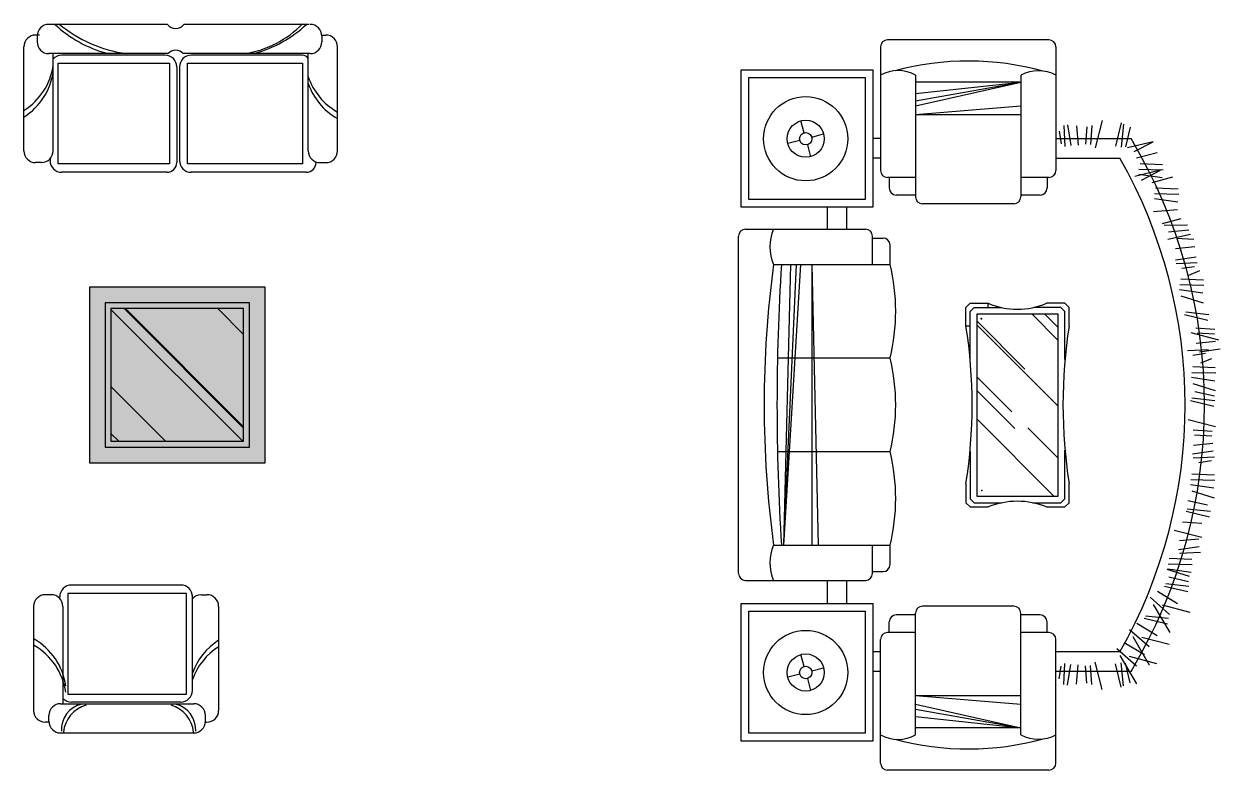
# Model space of a CAD drawing. Header units: millimetres. Extents: x 356 to 23963, y 1202 to 21076.
# Drawn here: x 17828 to 23963, y 6855 to 10680 of the extents above; entities that cross this region are included whole.
import ezdxf

# ---------------------------------------------------------------- set-up
doc = ezdxf.new("R2010")
doc.units = ezdxf.units.MM

msp = doc.modelspace()

# ---------------------------------------------------------------- hatches: boundary and pattern name
h = msp.add_hatch()
h.set_pattern_fill('CROSS', color=0, scale=35, angle=135, style=0)
h.set_pattern_definition([(135, (-84929.51, -56508.526), (-12.3743687, 0), [4.375, -13.125]), (225, (-84929.51, -56505.432), (0, -12.3743687), [4.375, -13.125])])
h.paths.add_polyline_path([(19065, 9330.6), (18165, 9330.6), (18165, 8430.6), (19065, 8430.6)])
h = msp.add_hatch()
h.set_pattern_fill('AR-RROOF', color=0, scale=500, angle=135, style=0)
h.set_pattern_definition([(135, (-84929.5, -56508.53), (-1131.3708, 424.264), [7500, -1000, 2500, -500]), (135, (-85576.5, -56215.1), (-116.6726, -823.7794), [1500, -165, 3000, -375]), (135, (-85406.8, -56632.27), (-2075.3584, 1601.5969), [4000, -700, 2000, -500])])
h.paths.add_polyline_path([(18955, 9220.6), (18275, 9220.6), (18275, 8540.6), (18955, 8540.6)])
h = msp.add_hatch()
h.set_pattern_fill('AR-RROOF', color=0, scale=14, angle=135, style=0)
h.set_pattern_definition([(135, (4706.92, 13084.5), (-804.631, 301.7366), [5334, -711.2, 1778, -355.6]), (135, (4246.77, 13293.2), (-82.978, -585.872), [1066.8, -117.348, 2133.6, -266.7]), (135, (4367.47, 12996.5), (-1475.995, 1139.0557), [2844.8, -497.84, 1422.4, -355.6])])
h.paths.add_polyline_path([(22715.7, 8260.1), (23132.8, 8260.1), (23132.8, 9191.9), (22715.7, 9191.9)])

# ---------------------------------------------------------------- linework, layer by layer
at = {"color": 0}
for p, q in [((18564.6, 10677.9, -342.9), (17956.3, 10677.9, -342.9)), ((19291.8, 10677.9, -342.9), (18648.8, 10677.9, -342.9)), ((17907.6, 10623, -342.9), (17888.5, 10623, -342.9)), ((17896.3, 10617.9, -342.9), (17896.3, 10587.9, -342.9)), ((19356.3, 10617.9, -342.9), (19356.3, 10587.9, -342.9)), ((19357.8, 10623, -342.9), (19376.9, 10623, -342.9)), ((17828.5, 10029.3, -342.9), (17828.5, 10563, -342.9)), ((19436.9, 10029.3, -342.9), (19436.9, 10563, -342.9)), ((22221.5, 10562.2, -342.9), (22221.5, 9929.1, -342.9)), ((23085.5, 10598.2, -342.9), (22257.5, 10598.2, -342.9)), ((23121.5, 10562.2, -342.9), (23121.5, 9929.1, -342.9)), ((18568.2, 10527.9, -342.9), (17956.3, 10527.9, -342.9)), ((17978.5, 10029.3, -342.9), (17978.5, 10532.1, -342.9)), ((18552.4, 10519.7, -342.9), (18022.3, 10519.7, -342.9)), ((19295.4, 10527.9, -342.9), (18645.2, 10527.9, -342.9)), ((19256.6, 10519.7, -342.9), (18686.1, 10519.7, -342.9)), ((19286.9, 10029.3, -342.9), (19286.9, 10528.6, -342.9)), ((18003.5, 9962.4, -342.9), (18003.5, 10479.1, -342.9)), ((18003.5, 10479.1, -342.9), (18574.9, 10479.1, -342.9)), ((18574.9, 10479.1, -342.9), (18574.9, 9962.4, -342.9)), ((18612.4, 10459.7, -342.9), (18612.4, 9969.7, -342.9)), ((18626.1, 10459.7, -342.9), (18626.1, 9979.7, -342.9)), ((18667.2, 9962.4, -342.9), (18667.2, 10479.1, -342.9)), ((18667.2, 10479.1, -342.9), (19257.6, 10479.1, -342.9)), ((19257.6, 10479.1, -342.9), (19257.6, 9962.4, -342.9)), ((21506.7, 9740.3, -342.9), (21506.7, 10445.2, -342.9)), ((21506.7, 10445.2, -342.9), (22182.4, 10445.2, -342.9)), ((22182.4, 10445.2, -342.9), (22182.4, 9740.3, -342.9)), ((21546.7, 9780.3, -342.9), (21546.7, 10405.2, -342.9)), ((21546.7, 10405.2, -342.9), (22142.4, 10405.2, -342.9)), ((22142.4, 10405.2, -342.9), (22142.4, 9780.3, -342.9)), ((22401.5, 10418.2, -342.9), (22401.5, 9794.1, -342.9)), ((22401.5, 10323.2, -342.9), (22941.5, 10381.8, -342.9)), ((22401.5, 10285.9, -342.9), (22941.5, 10381.8, -342.9)), ((22401.5, 10261, -342.9), (22941.5, 10381.8, -342.9)), ((22941.5, 10381.8, -342.9), (22401.5, 10381.8, -342.9)), ((22941.5, 10418.2, -342.9), (22941.5, 9794.1, -342.9)), ((22401.5, 10215.4, -342.9), (22941.5, 10261, -342.9)), ((22401.5, 10215.4, -342.9), (22941.5, 10215.4, -342.9)), ((23358.5, 10185.4, -342.9), (23321.9, 10044.5, -342.9)), ((21829.9, 10122.2, -342.9), (21813.5, 10183.5, -342.9)), ((23138.5, 10130.4, -342.9), (23147.6, 10065.4, -342.9)), ((23161.9, 10159, -342.9), (23167.2, 10051.1, -342.9)), ((23181.5, 10162.9, -342.9), (23197.1, 10057.6, -342.9)), ((23227, 10157.7, -342.9), (23236.1, 10058.9, -342.9)), ((23279.1, 10152.5, -342.9), (23273.9, 10064.1, -342.9)), ((23305.1, 10160.3, -342.9), (23298.6, 10061.5, -342.9)), ((23455.5, 10173.6, -342.9), (23426.9, 10054, -342.9)), ((23468.5, 10167.1, -342.9), (23455.5, 10048.8, -342.9)), ((23502.3, 10151.5, -342.9), (23478.9, 10050.1, -342.9)), ((21807.5, 10083.3, -342.9), (21746.1, 10066.8, -342.9)), ((21868.8, 10099.7, -342.9), (21930.1, 10116.1, -342.9)), ((22221.5, 10092.7, -342.9), (22182.4, 10092.7, -342.9)), ((23121.5, 10092.7, -342.9), (23506.7, 10092.7, -342.9)), ((23619.9, 10076.2, -342.9), (23487.7, 10044.7, -342.9)), ((23522.3, 10025.9, -342.9), (23619.9, 10076.2, -342.9)), ((21846.4, 10060.8, -342.9), (21862.8, 9999.5, -342.9)), ((23535, 9992.9, -342.9), (23640.6, 10020.4, -342.9)), ((17918.5, 9969.3, -342.9), (17888.5, 9969.3, -342.9)), ((17962.3, 9989, -342.9), (17962.3, 9979.7, -342.9)), ((18574.9, 9962.4, -342.9), (18003.5, 9962.4, -342.9)), ((19257.6, 9962.4, -342.9), (18667.2, 9962.4, -342.9)), ((19326.7, 9972.8, -342.9), (19326.7, 9969.7, -342.9)), ((19346.9, 9969.3, -342.9), (19376.9, 9969.3, -342.9)), ((22221.5, 9992.7, -342.9), (22182.4, 9992.7, -342.9)), ((23121.5, 9992.7, -342.9), (23449.2, 9992.7, -342.9)), ((23552.6, 9965.2, -342.9), (23668.3, 9960, -342.9)), ((18562.4, 9919.7, -342.9), (18022.3, 9919.7, -342.9)), ((19276.7, 9919.7, -342.9), (18686.1, 9919.7, -342.9)), ((22401.5, 9893.1, -342.9), (22257.5, 9893.1, -342.9)), ((22266.5, 9893.1, -342.9), (22266.5, 9839.1, -342.9)), ((23085.5, 9893.1, -342.9), (22941.5, 9893.1, -342.9)), ((23076.5, 9893.1, -342.9), (23076.5, 9839.1, -342.9)), ((23657.8, 9930.3, -342.9), (23525.6, 9898.8, -342.9)), ((23546.1, 9910.6, -342.9), (23665.7, 9892.4, -342.9)), ((23547.4, 9935.3, -342.9), (23670.9, 9932.7, -342.9)), ((23560.3, 9879.9, -342.9), (23657.8, 9930.3, -342.9)), ((23615.2, 9868.1, -342.9), (23720.8, 9895.6, -342.9)), ((23632.8, 9840.4, -342.9), (23748.5, 9835.2, -342.9)), ((22142.4, 9780.3, -342.9), (21546.7, 9780.3, -342.9)), ((22401.5, 9803.1, -342.9), (22302.5, 9803.1, -342.9)), ((22905.5, 9758.1, -342.9), (22437.5, 9758.1, -342.9)), ((22606.3, 9758.1, -342.9), (22606.3, 9757.2, -342.9)), ((22796.8, 9758.1, -342.9), (22796.8, 9757.2, -342.9)), ((23040.5, 9803.1, -342.9), (22941.5, 9803.1, -342.9)), ((23626.3, 9785.7, -342.9), (23745.9, 9767.5, -342.9)), ((23627.6, 9810.5, -342.9), (23751.1, 9807.9, -342.9)), ((22182.4, 9740.3, -342.9), (21506.7, 9740.3, -342.9)), ((21949.8, 9627.7, -342.9), (21949.8, 9740.3, -342.9)), ((22049.8, 9627.7, -342.9), (22049.8, 9740.3, -342.9)), ((23622.4, 9718, -342.9), (23744.9, 9728.6, -342.9)), ((23668.6, 9657.9, -342.9), (23764.4, 9682.9, -342.9)), ((23676.5, 9649, -342.9), (23796.6, 9650.6, -342.9)), ((21493.4, 7863.7, -342.9), (21493.4, 9591.7, -342.9)), ((21529.4, 9627.7, -342.9), (22144.6, 9627.7, -342.9)), ((22180.6, 9447.7, -342.9), (22180.6, 9591.7, -342.9)), ((22180.6, 9582.7, -342.9), (22234.6, 9582.7, -342.9)), ((23695, 9576.9, -342.9), (23811.4, 9602, -342.9)), ((23699.2, 9614, -342.9), (23802.8, 9623.8, -342.9)), ((23740.5, 9581.7, -342.9), (23829, 9576.5, -342.9)), ((22270.6, 9447.7, -342.9), (22270.6, 9546.7, -342.9)), ((23735.3, 9529.6, -342.9), (23834.2, 9538.7, -342.9)), ((21673.4, 9447.7, -342.9), (22270.6, 9447.7, -342.9)), ((21726.5, 8007.7, -342.9), (21762.3, 9447.7, -342.9)), ((21726.5, 8007.7, -342.9), (21790.1, 9447.7, -342.9)), ((21726.5, 8007.7, -342.9), (21813.9, 9447.7, -342.9)), ((21869.5, 9447.7, -342.9), (21869.5, 8007.7, -342.9)), ((21869.5, 9447.7, -342.9), (21901.3, 8007.7, -342.9)), ((23734.6, 9470.8, -342.9), (23839.9, 9486.4, -342.9)), ((23738.5, 9451.3, -342.9), (23846.4, 9456.5, -342.9)), ((23767.1, 9427.8, -342.9), (23832.1, 9436.9, -342.9)), ((23803.3, 9391.9, -342.9), (23859.2, 9415.4, -342.9)), ((19065, 9330.6, -342.9), (18165, 9330.6, -342.9)), ((18165, 9330.6, -342.9), (18165, 8430.6, -342.9)), ((19065, 8430.6, -342.9), (19065, 9330.6, -342.9)), ((23756.5, 9343.8, -342.9), (23880, 9341.2, -342.9)), ((23761.7, 9373.7, -342.9), (23877.4, 9368.5, -342.9)), ((23755.2, 9319.1, -342.9), (23874.8, 9300.8, -342.9)), ((23761.7, 9286.5, -342.9), (23876.1, 9250.1, -342.9)), ((18985, 9250.6, -342.9), (18245, 9250.6, -342.9)), ((18245, 9250.6, -342.9), (18245, 8510.6, -342.9)), ((18955, 9220.6, -342.9), (18275, 9220.6, -342.9)), ((18275, 9220.6, -342.9), (18275, 8540.6, -342.9)), ((18955, 8540.6, -342.9), (18955, 9220.6, -342.9)), ((18985, 8510.6, -342.9), (18985, 9250.6, -342.9)), ((22659.7, 9226.9, -342.9), (22680.7, 9247.9, -342.9)), ((22659.7, 9131.6, -342.9), (22659.7, 9226.9, -342.9)), ((22680.7, 9247.9, -342.9), (22775.8, 9247.9, -342.9)), ((22680.7, 9205.9, -342.9), (22701.7, 9226.9, -342.9)), ((22680.7, 8959.9, -342.9), (22680.7, 9205.9, -342.9)), ((22701.7, 9226.9, -342.9), (22840.5, 9226.9, -342.9)), ((22774, 9226.9, -342.9), (22774, 9247.9, -342.9)), ((23146.8, 9226.9, -342.9), (23008, 9226.9, -342.9)), ((23167.8, 9247.9, -342.9), (23072.8, 9247.9, -342.9)), ((23167.8, 9205.9, -342.9), (23146.8, 9226.9, -342.9)), ((23188.8, 9226.9, -342.9), (23167.8, 9247.9, -342.9)), ((23167.8, 8959.9, -342.9), (23167.8, 9205.9, -342.9)), ((23188.8, 9131.6, -342.9), (23188.8, 9226.9, -342.9)), ((23787.5, 9203.5, -342.9), (23905.8, 9190.5, -342.9)), ((23132.8, 9191.9, -342.9), (22715.7, 9191.9, -342.9)), ((22715.7, 9191.9, -342.9), (22715.7, 8260.1, -342.9)), ((23132.8, 8260.1, -342.9), (23132.8, 9191.9, -342.9)), ((23781, 9190.5, -342.9), (23900.6, 9161.9, -342.9)), ((22680.7, 9131.6, -342.9), (22659.7, 9131.6, -342.9)), ((23813.5, 9097.9, -342.9), (23954.4, 9061.4, -342.9)), ((23838.4, 9122.4, -342.9), (23937.2, 9115.9, -342.9)), ((23846.2, 9096.4, -342.9), (23934.6, 9091.2, -342.9)), ((23841, 9044.4, -342.9), (23939.8, 9053.5, -342.9)), ((21693.4, 8967.6, -342.9), (22270.6, 8967.6, -342.9)), ((23795.4, 9005.9, -342.9), (23903.3, 9011.1, -342.9)), ((23824, 8982.5, -342.9), (23889, 8991.6, -342.9)), ((23857.9, 8998.8, -342.9), (23963.3, 9014.4, -342.9)), ((23864.6, 8942.1, -342.9), (23920.6, 8965.6, -342.9)), ((23823, 8923.9, -342.9), (23938.8, 8918.7, -342.9)), ((23816.5, 8869.3, -342.9), (23936.2, 8851, -342.9)), ((23817.8, 8894, -342.9), (23941.4, 8891.4, -342.9)), ((23823, 8836.7, -342.9), (23937.5, 8800.3, -342.9)), ((23833.4, 8796.4, -342.9), (23934.9, 8773, -342.9)), ((23811.3, 8749.5, -342.9), (23931, 8720.9, -342.9)), ((23817.8, 8762.6, -342.9), (23936.2, 8749.5, -342.9)), ((23799.6, 8652.6, -342.9), (23940.5, 8616, -342.9)), ((23824.7, 8599.1, -342.9), (23923.5, 8592.6, -342.9)), ((18275, 8540.6, -342.9), (18955, 8540.6, -342.9)), ((23827.3, 8521.1, -342.9), (23926.1, 8530.2, -342.9)), ((23832.5, 8573.1, -342.9), (23920.9, 8567.9, -342.9)), ((18245, 8510.6, -342.9), (18985, 8510.6, -342.9)), ((21693.4, 8487.6, -342.9), (22270.6, 8487.6, -342.9)), ((22680.7, 8489.1, -342.9), (22680.7, 8246.1, -342.9)), ((23167.8, 8246.1, -342.9), (23167.8, 8495.9, -342.9)), ((23822.1, 8475.5, -342.9), (23927.4, 8491.1, -342.9)), ((18165, 8430.6, -342.9), (19065, 8430.6, -342.9)), ((23826, 8456, -342.9), (23933.9, 8461.2, -342.9)), ((23854.6, 8432.6, -342.9), (23919.6, 8441.7, -342.9)), ((23813, 8344.1, -342.9), (23936.5, 8341.5, -342.9)), ((23818.2, 8374, -342.9), (23933.9, 8368.8, -342.9)), ((22659.7, 8324.2, -342.9), (22659.7, 8225.1, -342.9)), ((23188.8, 8225.1, -342.9), (23188.8, 8324.2, -342.9)), ((23811.7, 8319.4, -342.9), (23931.3, 8301.2, -342.9)), ((23818.2, 8286.8, -342.9), (23932.6, 8250.4, -342.9)), ((22659.7, 8225.1, -342.9), (22680.7, 8204.1, -342.9)), ((22680.7, 8246.1, -342.9), (22701.7, 8225.1, -342.9)), ((22701.7, 8225.1, -342.9), (22843.5, 8225.1, -342.9)), ((22715.7, 8260.1, -342.9), (23132.8, 8260.1, -342.9)), ((23003.3, 8225.1, -342.9), (23146.8, 8225.1, -342.9)), ((23146.8, 8225.1, -342.9), (23167.8, 8246.1, -342.9)), ((23167.8, 8204.1, -342.9), (23188.8, 8225.1, -342.9)), ((23797.6, 8237.6, -342.9), (23899, 8214.2, -342.9)), ((22680.7, 8204.1, -342.9), (22774, 8204.1, -342.9)), ((23072.8, 8204.1, -342.9), (23167.8, 8204.1, -342.9)), ((23788.7, 8181.9, -342.9), (23908.4, 8153.3, -342.9)), ((23795.2, 8194.9, -342.9), (23913.6, 8181.9, -342.9)), ((23770.9, 8127.2, -342.9), (23869.7, 8120.7, -342.9)), ((23728.3, 8084.9, -342.9), (23869.2, 8048.4, -342.9)), ((23755.8, 8031.4, -342.9), (23854.6, 8040.5, -342.9)), ((21673.4, 8007.7, -342.9), (22270.6, 8007.7, -342.9)), ((22180.6, 7863.7, -342.9), (22180.6, 8007.7, -342.9)), ((22270.6, 7908.7, -342.9), (22270.6, 8007.7, -342.9)), ((23750.6, 7985.8, -342.9), (23855.9, 8001.4, -342.9)), ((23702.4, 7941.9, -342.9), (23818.1, 7936.7, -342.9)), ((23754.5, 7966.3, -342.9), (23862.4, 7971.5, -342.9)), ((22180.6, 7872.7, -342.9), (22234.6, 7872.7, -342.9)), ((23690.2, 7885.9, -342.9), (23804.6, 7849.4, -342.9)), ((23695.9, 7887.3, -342.9), (23815.5, 7869.1, -342.9)), ((23697.2, 7912, -342.9), (23820.7, 7909.4, -342.9)), ((18642.4, 7803.7, -342.9), (18072.2, 7803.7, -342.9)), ((21529.4, 7827.7, -342.9), (22144.6, 7827.7, -342.9)), ((21949.8, 7709.1, -342.9), (21949.8, 7827.7, -342.9)), ((22049.8, 7709.1, -342.9), (22049.8, 7827.7, -342.9)), ((23678.5, 7798.7, -342.9), (23798.1, 7770.1, -342.9)), ((23685, 7811.7, -342.9), (23803.3, 7798.7, -342.9)), ((23700.6, 7845.5, -342.9), (23802, 7822.1, -342.9)), ((17968.3, 7754.1, -342.9), (17938.3, 7754.1, -342.9)), ((18012.2, 7735, -342.9), (18012.2, 7743.7, -342.9)), ((18663, 7761, -342.9), (18053.4, 7761, -342.9)), ((18053.4, 7761, -342.9), (18053.4, 7244.3, -342.9)), ((18663, 7244.3, -342.9), (18663, 7761, -342.9)), ((18692.4, 7263.7, -342.9), (18692.4, 7753.7, -342.9)), ((18737.1, 7754.1, -342.9), (18767.1, 7754.1, -342.9)), ((23604, 7741.4, -342.9), (23704.7, 7653.2, -342.9)), ((23641.7, 7772.9, -342.9), (23745.6, 7709.9, -342.9)), ((17878.3, 7694.1, -342.9), (17878.3, 7160.4, -342.9)), ((18028.3, 7694.1, -342.9), (18028.3, 7191.2, -342.9)), ((18827.1, 7694.1, -342.9), (18827.1, 7160.4, -342.9)), ((21506.7, 7004.2, -342.9), (21506.7, 7709.1, -342.9)), ((21506.7, 7709.1, -342.9), (22182.4, 7709.1, -342.9)), ((21546.7, 7044.2, -342.9), (21546.7, 7669.1, -342.9)), ((21546.7, 7669.1, -342.9), (22142.4, 7669.1, -342.9)), ((22142.4, 7669.1, -342.9), (22142.4, 7044.2, -342.9)), ((22182.4, 7709.1, -342.9), (22182.4, 7004.2, -342.9)), ((22905.5, 7695.3, -342.9), (22437.5, 7695.3, -342.9)), ((22606.3, 7695.3, -342.9), (22606.3, 7696.2, -342.9)), ((22796.8, 7695.3, -342.9), (22796.8, 7696.2, -342.9)), ((23620.2, 7704.7, -342.9), (23705.1, 7559.9, -342.9)), ((23666.7, 7701.7, -342.9), (23807.6, 7665.1, -342.9)), ((22266.5, 7560.3, -342.9), (22266.5, 7614.3, -342.9)), ((22401.5, 7650.3, -342.9), (22302.5, 7650.3, -342.9)), ((22401.5, 7035.2, -342.9), (22401.5, 7659.3, -342.9)), ((22941.5, 7035.2, -342.9), (22941.5, 7659.3, -342.9)), ((23040.5, 7650.3, -342.9), (22941.5, 7650.3, -342.9)), ((23076.5, 7560.3, -342.9), (23076.5, 7614.3, -342.9)), ((23537, 7607.6, -342.9), (23640.8, 7544.6, -342.9)), ((23573.7, 7633.4, -342.9), (23693.3, 7604.8, -342.9)), ((23580.2, 7646.4, -342.9), (23698.5, 7633.4, -342.9)), ((22401.5, 7560.3, -342.9), (22257.5, 7560.3, -342.9)), ((23085.5, 7560.3, -342.9), (22941.5, 7560.3, -342.9)), ((23499.2, 7576.1, -342.9), (23599.9, 7487.9, -342.9)), ((22221.5, 6891.2, -342.9), (22221.5, 7524.3, -342.9)), ((23121.5, 6891.2, -342.9), (23121.5, 7524.3, -342.9)), ((23471.2, 7509.8, -342.9), (23575.1, 7446.8, -342.9)), ((23515.4, 7539.4, -342.9), (23600.4, 7394.6, -342.9)), ((23561.9, 7536.4, -342.9), (23702.8, 7499.8, -342.9)), ((21829.9, 7386, -342.9), (21813.5, 7447.4, -342.9)), ((22221.5, 7460.6, -342.9), (22182.4, 7460.6, -342.9)), ((23449.2, 7460.6, -342.9), (23121.5, 7460.6, -342.9)), ((23433.5, 7478.3, -342.9), (23534.2, 7390.1, -342.9)), ((23449.7, 7441.7, -342.9), (23534.6, 7296.8, -342.9)), ((23496.2, 7438.6, -342.9), (23637.1, 7402.1, -342.9)), ((21868.8, 7363.6, -342.9), (21930.1, 7380, -342.9)), ((23138.5, 7323, -342.9), (23147.6, 7388, -342.9)), ((23161.9, 7294.4, -342.9), (23167.2, 7402.3, -342.9)), ((23181.5, 7290.5, -342.9), (23197.1, 7395.8, -342.9)), ((23227, 7295.7, -342.9), (23236.1, 7394.5, -342.9)), ((23279.1, 7300.9, -342.9), (23273.9, 7389.3, -342.9)), ((23305.1, 7293.1, -342.9), (23298.6, 7391.9, -342.9)), ((23358.5, 7268, -342.9), (23321.9, 7408.9, -342.9)), ((23455.5, 7279.7, -342.9), (23426.9, 7399.4, -342.9)), ((23468.5, 7286.2, -342.9), (23455.5, 7404.6, -342.9)), ((23502.3, 7301.8, -342.9), (23478.9, 7403.3, -342.9)), ((21807.5, 7347.1, -342.9), (21746.1, 7330.7, -342.9)), ((21846.4, 7324.7, -342.9), (21862.8, 7263.4, -342.9)), ((22221.5, 7360.6, -342.9), (22182.4, 7360.6, -342.9)), ((23506.7, 7360.6, -342.9), (23121.5, 7360.6, -342.9)), ((18053.4, 7244.3, -342.9), (18663, 7244.3, -342.9)), ((18016.9, 7195.5, -342.9), (18699.3, 7195.5, -342.9)), ((18632.4, 7203.7, -342.9), (18072.2, 7203.7, -342.9)), ((22401.5, 7238, -342.9), (22941.5, 7192.4, -342.9)), ((22401.5, 7238, -342.9), (22941.5, 7238, -342.9)), ((22401.5, 7192.4, -342.9), (22941.5, 7071.6, -342.9)), ((17956.9, 7105.5, -342.9), (17956.9, 7135.5, -342.9)), ((18759.3, 7105.5, -342.9), (18759.3, 7135.5, -342.9)), ((22401.5, 7167.5, -342.9), (22941.5, 7071.6, -342.9)), ((22401.5, 7130.1, -342.9), (22941.5, 7071.6, -342.9)), ((17957.5, 7100.4, -342.9), (17938.3, 7100.4, -342.9)), ((18759.3, 7100.4, -342.9), (18767.1, 7100.4, -342.9)), ((22941.5, 7071.6, -342.9), (22401.5, 7071.6, -342.9)), ((18016.9, 7045.5, -342.9), (18699.3, 7045.5, -342.9)), ((22182.4, 7004.2, -342.9), (21506.7, 7004.2, -342.9)), ((22142.4, 7044.2, -342.9), (21546.7, 7044.2, -342.9)), ((23085.5, 6855.2, -342.9), (22257.5, 6855.2, -342.9))]:
    msp.add_line(p, q, dxfattribs=at)
for centre, radius in [((21838.1, 10091.5, -342.9), 215.9), ((21838.1, 10091.5, -342.9), 95.2), ((21838.1, 10091.5, -342.9), 31.8), ((21838.1, 7355.4, -342.9), 215.9), ((21838.1, 7355.4, -342.9), 95.2), ((21838.1, 7355.4, -342.9), 31.8)]:
    msp.add_circle(centre, radius, dxfattribs=at)
for centre, radius, start, end in [((17956.3, 10617.9, -342.9), 60, 90, 180), ((18414.5, 11130.4, -342.9), 621.8, 226.70332, 254.91085), ((18449.5, 11213.2, -342.9), 692, 230.39076, 262.06025), ((18606.7, 10707.9, -342.9), 51.7, 215.50856, 324.49144), ((18876.5, 11054.8, -342.9), 534.1, 279.35882, 315.44246), ((18850.8, 11130.4, -342.9), 621.8, 285.08915, 313.29668), ((19296.3, 10617.9, -342.9), 60, 0, 90), ((17888.5, 10563, -342.9), 60, 90, 180), ((19376.9, 10563, -342.9), 60, 0, 90), ((17956.3, 10587.9, -342.9), 60, 180, 270), ((19296.3, 10587.9, -342.9), 60, 270, 0), ((22257.5, 10562.2, -342.9), 36, 90, 180), ((23085.5, 10562.2, -342.9), 36, 0, 90), ((18022.3, 10459.7, -342.9), 60, 90, 136.98386), ((18552.4, 10459.7, -342.9), 60, 0, 90), ((18606.7, 10493.3, -342.9), 51.7, 41.9207, 138.0793), ((18686.1, 10459.7, -342.9), 60, 90, 180), ((19258, 10485.6, -342.9), 34, 31.71851, 92.29989), ((17652.6, 10515.2, -342.9), 329.7, 302.23521, 351.93641), ((17652.6, 10481.8, -342.9), 329.7, 302.23521, 351.93641), ((22311.5, 10250.6, -342.9), 190.2, 61.76005, 118.23995), ((22671.5, 9041.4, -342.9), 1448.5, 74.61161, 105.05806), ((23031.5, 10238, -342.9), 201.4, 63.45942, 116.54058), ((19599, 10515.2, -342.9), 329.7, 198.82323, 239.8898), ((19599, 10481.8, -342.9), 329.7, 198.82323, 239.8898), ((21221.1, 8726.7, -342.9), 2662.7, 329.1342, 30.8658), ((17888.5, 10029.3, -342.9), 60, 180, 270), ((17918.5, 10030, -342.9), 60, 270, 0), ((19346.9, 10029.3, -342.9), 60, 180, 270), ((19376.9, 10029.3, -342.9), 60, 270, 0), ((18022.3, 9979.7, -342.9), 60, 180, 270), ((18562.4, 9969.7, -342.9), 50, 270, 0), ((18686.1, 9979.7, -342.9), 60, 180, 270), ((19276.7, 9969.7, -342.9), 50, 270, 0), ((21221.1, 8726.7, -342.9), 2562.7, 330.39441, 29.60559), ((22257.5, 9929.1, -342.9), 36, 180, 270), ((23085.5, 9929.1, -342.9), 36, 270, 0), ((22302.5, 9839.1, -342.9), 36, 180, 270), ((23040.5, 9839.1, -342.9), 36, 270, 0), ((22437.5, 9794.1, -342.9), 36, 180, 270), ((22905.5, 9794.1, -342.9), 36, 270, 0), ((21529.4, 9591.7, -342.9), 36, 90, 180), ((21868.5, 9537.7, -342.9), 214.8, 155.23454, 204.76546), ((22144.6, 9591.7, -342.9), 36, 0, 90), ((22234.6, 9546.7, -342.9), 36, 0, 90), ((26956.7, 8727.7, -342.9), 5332.1, 172.23957, 187.76043), ((32968.6, 8727.7, -342.9), 11277.8, 176.33962, 183.66038), ((21299.4, 9207.6, -342.9), 1000.3, 346.11903, 13.88097), ((22923.4, 9598.4, -342.9), 381, 246.90936, 293.09064), ((20148.1, 8727.9, -342.9), 2543.9, 350.86869, 9.13131), ((25777.3, 8727.9, -342.9), 2619.7, 171.13514, 188.86486), ((21299.4, 8727.6, -342.9), 1000.3, 346.11903, 13.88097), ((21299.4, 8247.7, -342.9), 1000.3, 346.11903, 13.88097), ((22923.4, 7835.1, -342.9), 398.1, 67.9582, 112.0418), ((21868.5, 7917.7, -342.9), 214.8, 155.23454, 204.76546), ((21529.4, 7863.7, -342.9), 36, 180, 270), ((22144.6, 7863.7, -342.9), 36, 270, 0), ((22234.6, 7908.7, -342.9), 36, 270, 0), ((18072.2, 7743.7, -342.9), 60, 90, 180), ((18633.3, 7743.7, -342.9), 60, 0, 90), ((17938.3, 7694.1, -342.9), 60, 90, 180), ((17968.3, 7694.1, -342.9), 60, 0, 90), ((18737.1, 7693.4, -342.9), 60, 90, 138.29002), ((18767.1, 7694.1, -342.9), 60, 0, 90), ((22437.5, 7659.3, -342.9), 36, 90, 180), ((22905.5, 7659.3, -342.9), 36, 0, 90), ((22302.5, 7614.3, -342.9), 36, 90, 180), ((23040.5, 7614.3, -342.9), 36, 0, 90), ((22257.5, 7524.3, -342.9), 36, 90, 180), ((23085.5, 7524.3, -342.9), 36, 0, 90), ((17716.2, 7241.5, -342.9), 329.7, 8.06359, 59.8898), ((17716.2, 7208.2, -342.9), 329.7, 8.06359, 59.8898), ((19003, 7241.5, -342.9), 329.7, 122.23521, 160.42787), ((19003, 7208.2, -342.9), 329.7, 122.23521, 160.42787), ((18632.4, 7263.7, -342.9), 60, 270, 0), ((18016.9, 7135.5, -342.9), 60, 90, 180), ((18156.4, 7060.8, -342.9), 136.2, 103.37729, 182.69054), ((18072.2, 7263.7, -342.9), 60, 223.01614, 270), ((18190.7, 7033.9, -342.9), 159.9, 105.8072, 174.63358), ((18539.3, 7033.9, -342.9), 159.9, 5.36642, 74.1928), ((18573.6, 7060.8, -342.9), 136.2, 357.30946, 76.62271), ((18699.3, 7135.5, -342.9), 60, 0, 90), ((17938.3, 7160.4, -342.9), 60, 180, 270), ((18767.1, 7160.4, -342.9), 60, 270, 0), ((18016.9, 7105.5, -342.9), 60, 180, 270), ((18699.3, 7105.5, -342.9), 60, 270, 0), ((22311.5, 7202.8, -342.9), 190.2, 241.76005, 298.23995), ((22671.5, 8412, -342.9), 1448.5, 254.94194, 285.38839), ((23031.5, 7215.4, -342.9), 201.4, 243.45942, 296.54058), ((22257.5, 6891.2, -342.9), 36, 180, 270), ((23085.5, 6891.2, -342.9), 36, 270, 0)]:
    msp.add_arc(centre, radius, start, end, dxfattribs=at)
for p in [(22738.1, 9170.5, -342.9), (22740.1, 9167.6, -342.9), (22741.1, 8288.3, -342.9)]:
    msp.add_point(p, dxfattribs=at)

doc.saveas('drawing.dxf')
